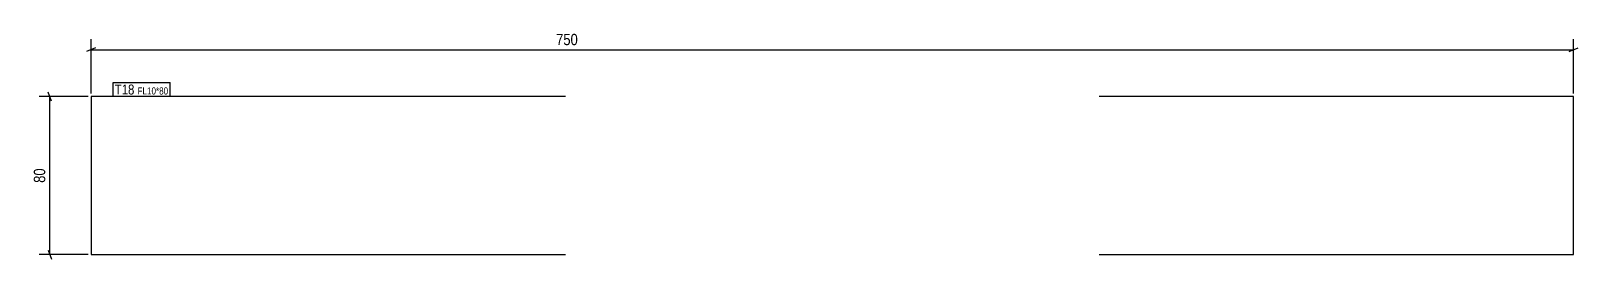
# Model space of a CAD drawing. Header units: millimetres. Extents: x 3 to 786, y 4 to 120.
import ezdxf

# ---------------------------------------------------------------- set-up
doc = ezdxf.new("R2010")
doc.units = ezdxf.units.MM
for name, color, linetype in [('MÅLSÆTNING', 7, 'Continuous'), ('STÅL', 7, 'Continuous'), ('TEKST', 7, 'Continuous')]:
    doc.layers.add(name, color=color, linetype=linetype)
doc.styles.add('Arial Narrow', font='ARIALN.TTF', dxfattribs={"height": 0.2})

msp = doc.modelspace()

# ---------------------------------------------------------------- linework, layer by layer
at = {"layer": 'MÅLSÆTNING', "color": 7, "linetype": 'Continuous'}
for p, q in [((35.98, 111.35), (31.48, 109.55)), ((33.73, 88.25), (33.73, 115.77)), ((33.73, 110.45), (783.73, 110.45)), ((781.48, 109.55), (785.98, 111.35)), ((783.73, 88.25), (783.73, 115.77)), ((32.23, 86.75), (7.5, 86.75)), ((13.73, 84.5), (11.93, 89)), ((12.83, 6.75), (12.83, 86.75)), ((11.93, 9), (13.73, 4.5)), ((32.23, 6.75), (7.5, 6.75))]:
    msp.add_line(p, q, dxfattribs=at)
at = {"layer": 'STÅL', "color": 2, "linetype": 'Continuous'}
for p, q in [((33.73, 86.75), (33.73, 6.75)), ((273.73, 86.75), (33.73, 86.75)), ((783.73, 86.75), (543.73, 86.75)), ((783.73, 6.75), (783.73, 86.75)), ((33.73, 6.75), (273.73, 6.75)), ((543.73, 6.75), (783.73, 6.75))]:
    msp.add_line(p, q, dxfattribs=at)

# ---------------------------------------------------------------- next in the draw order: wipeouts: each hides what was drawn before it
at = {"color": 0}
for points, layer in [([(549.66, 111.57), (549.66, 119.97), (267.8, 119.97), (267.8, 111.57)], 'MÅLSÆTNING'), ([(11.7, 51.61), (3.3, 51.61), (3.3, 41.89), (11.7, 41.89)], 'MÅLSÆTNING'), ([(55.64, 87.8), (55.64, 93.05), (45.73, 93.05), (45.73, 87.8)], 'TEKST')]:
    msp.add_wipeout(points, dxfattribs=at).dxf.layer = layer

# ---------------------------------------------------------------- next in the draw order: texts
at = {"layer": 'MÅLSÆTNING', "color": 3, "style": 'Arial Narrow'}
msp.add_text('750', height=5.727, dxfattribs=at).set_placement((269, 112.77))
msp.add_text('80', height=5.727, rotation=90.00021, dxfattribs=at).set_placement((10.5, 43.09))

# ---------------------------------------------------------------- next in the draw order: wipeouts: each hides what was drawn before it
at = {"color": 0}
msp.add_wipeout([(55.64, 87.8), (55.64, 93.05), (45.73, 93.05), (45.73, 87.8)], dxfattribs=at).dxf.layer = 'TEKST'

# ---------------------------------------------------------------- next in the draw order: linework, layer by layer
at = {"layer": 'TEKST', "color": 7, "linetype": 'Continuous'}
msp.add_line((44.83, 86.9), (44.83, 93.95), dxfattribs=at)

# ---------------------------------------------------------------- next in the draw order: wipeouts: each hides what was drawn before it
at = {"color": 0}
msp.add_wipeout([(72.75, 87.8), (72.75, 91.55), (57.22, 91.55), (57.22, 87.8)], dxfattribs=at).dxf.layer = 'TEKST'

# ---------------------------------------------------------------- next in the draw order: wipeouts: each hides what was drawn before it
msp.add_wipeout([(72.75, 87.8), (72.75, 91.55), (57.22, 91.55), (57.22, 87.8)], dxfattribs=at).dxf.layer = 'TEKST'

# ---------------------------------------------------------------- next in the draw order: linework, layer by layer
at = {"layer": 'TEKST', "color": 7, "linetype": 'Continuous'}
for p, q in [((44.83, 93.95), (73.65, 93.95)), ((73.65, 86.9), (73.65, 93.95)), ((44.83, 86.9), (73.65, 86.9))]:
    msp.add_line(p, q, dxfattribs=at)

# ---------------------------------------------------------------- next in the draw order: texts
at = {"layer": 'TEKST', "color": 3, "style": 'Arial Narrow'}
for s, height, p in [('T18', 5.011, (45.73, 87.8)), ('FL10*80', 3.579, (57.22, 87.8))]:
    msp.add_text(s, height=height, dxfattribs=at).set_placement(p)

doc.saveas('drawing.dxf')
